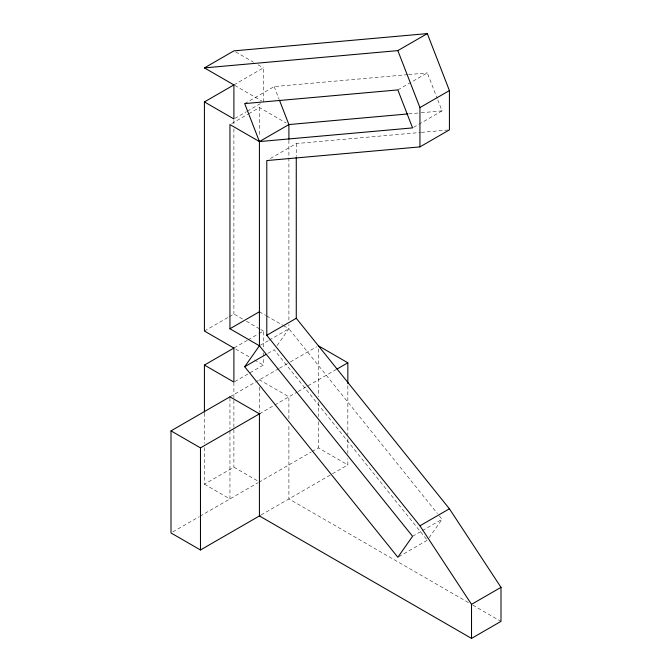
<?xml version="1.0" encoding="UTF-8"?>
<svg xmlns="http://www.w3.org/2000/svg" width="672" height="672" viewBox="0 0 672 672"><rect width="100%" height="100%" fill="white"/><g stroke="black" fill="none" stroke-linecap="round" stroke-linejoin="round"><path stroke-width="0.5" stroke-dasharray="3.36 2.52" d="M277.108 345.534L288.901 328.759L288.901 324.576M429.08 537.734L442.05 519.28L438.102 514.374M233.898 84.907L263.374 67.897L263.374 101.926M244.692 103.597L274.159 86.579L407.518 74.668M234.797 118.432L246.406 111.72M247.296 111.208L260.694 103.471M231.739 123.53L247.817 114.248M248.707 113.736L259.426 107.545L286.222 123.018M270.362 158.508L296.268 143.556L420.244 132.476M397.841 89.914L427.308 72.895L437.136 98.221M413.465 127.378L417.934 124.807M418.824 124.286L442.05 110.88L437.514 99.196M204.422 331.044L228.539 317.117M229.438 316.604L233.898 314.026L242.827 319.183M247.296 340.326L233.898 348.062L249.085 356.824M248.186 339.805L258.014 334.135M258.905 333.623L263.374 331.044L263.374 348.575M260.316 345.265L268.355 340.62M269.254 340.108L288.901 328.759L437.447 513.559M267.91 353.338L274.159 349.726L426.653 539.431M234.797 381.578L263.374 365.072L263.374 357.857M229.95 396.833L278.594 368.743M279.493 368.222L289.439 362.485M290.346 361.964L316.562 346.828M259.426 413.843L297.217 392.028M298.124 391.507L307.163 386.282M308.062 385.762L336.092 369.583M204.422 447.619L204.422 484.193L233.898 467.174L259.426 481.916M172.813 531.922L199.03 516.785M199.937 516.256L257.796 482.849M258.703 482.328L311.136 452.054M312.043 451.534L318.368 447.88L347.844 464.898L347.844 458.648M261.055 515.004L331.573 474.289M332.48 473.768L347.844 464.898M412.574 536.298L421.504 531.14M422.402 530.628L442.05 519.28M398.731 556.752L427.308 540.246M408.559 74.575L427.308 72.895M408.71 113.862L420.168 112.837M421.21 112.745L442.05 110.88M421.285 132.384L449.417 129.872M235.687 51.912L253.546 62.219M258.014 64.798L263.374 67.897M234.797 85.428L261.584 100.892M259.426 311.749L265.675 315.353M266.574 315.874L282.643 325.156M283.542 325.668L288.901 328.759M246.406 321.241L259.804 328.978M260.694 329.498L263.374 331.044M254.444 359.923L263.374 365.072M468.367 602.54L288.901 498.926L288.901 424.057M472.895 605.161L500.993 621.382M204.422 484.193L229.95 498.926L229.95 430.172M274.159 86.579L279.073 99.238M347.844 385.72L347.844 434.683M347.844 438.85L347.844 453.44M318.368 348.902L318.368 396.833M318.368 402.041L318.368 416.623M318.368 421.831L318.368 447.88M296.268 143.556L296.268 156.106M288.901 140.272L288.901 320.384M288.901 418.824L288.901 396.833L259.426 379.814L259.426 381.898M263.374 352.699L263.374 356.824M259.426 107.545L259.426 136.87M259.426 387.106L259.426 412.112M233.898 120.481L233.898 124.664M233.898 128.848L233.898 314.026M233.898 382.544L233.898 399.26M233.898 400.302L233.898 428.518M233.898 429.559L233.898 467.174M229.95 397.874L229.95 429.122M204.422 413.137L204.422 443.444"/><path stroke-width="1.01" d="M407.669 113.954L288.901 124.564L259.426 141.574L244.692 103.597L397.841 89.914L412.574 127.898L259.426 141.574L229.95 124.564L229.95 328.759L259.426 345.778L412.574 536.298L397.841 557.264L244.692 366.744L259.426 345.778L259.426 141.053M204.422 412.096L204.422 365.072L233.898 382.091L233.898 348.062L204.422 331.044L204.422 101.926L233.898 118.944L233.898 84.907L204.422 67.897L233.898 50.879L427.308 33.6L449.417 90.577L449.417 129.872L419.941 146.891L266.792 160.566L266.792 335.294L419.941 525.815L471.526 604.363L471.526 638.4L500.993 621.382L500.993 587.353L449.417 508.796L296.268 318.276L296.268 157.156M204.422 101.926L233.898 84.907M204.422 67.897L397.841 50.618L427.308 33.6M419.941 146.891L419.941 107.587L449.417 90.577M229.95 328.759L259.426 311.749M204.422 365.072L233.898 348.062M266.792 335.294L296.268 318.276M244.692 366.744L266.12 354.371M260.148 515.525L200.474 549.982L171.007 532.963L171.007 430.861L229.774 396.934M171.007 430.861L200.474 447.88L260.148 413.431M337 369.062L347.844 362.796L347.844 383.636M419.941 525.815L449.417 508.796M471.526 604.363L500.993 587.353M318.368 345.778L347.844 362.796M229.95 396.833L259.426 413.843L259.426 515.945L471.526 638.4M397.841 50.618L419.941 107.587M279.451 100.212L288.901 124.564L288.901 139.222M200.474 447.88L200.474 549.982"/></g></svg>
